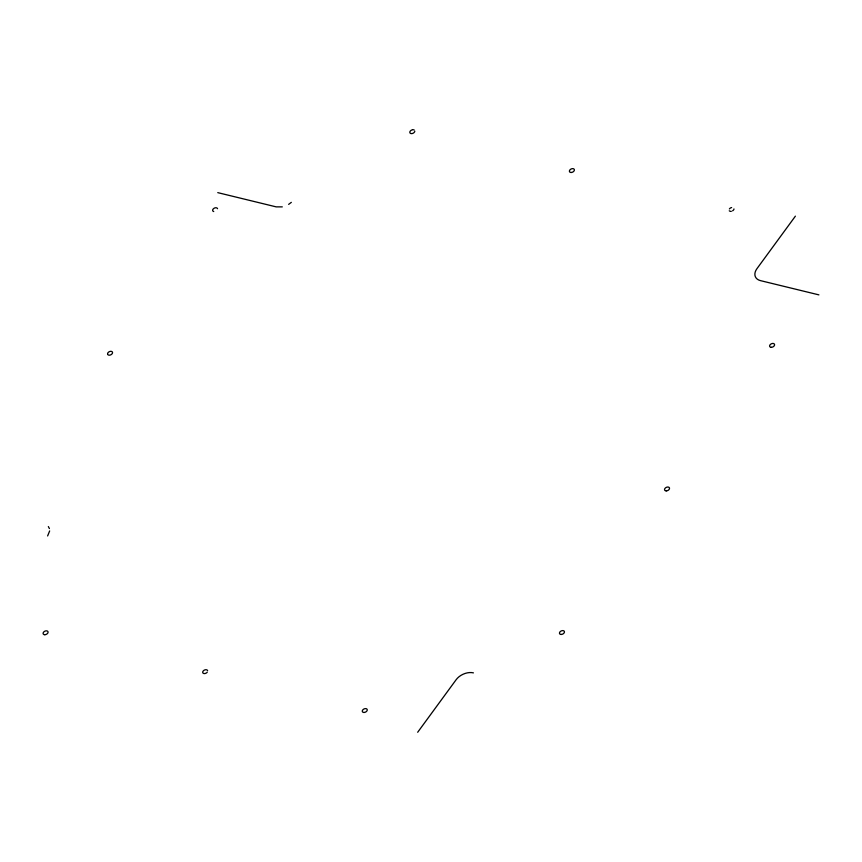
<?xml version="1.0" encoding="UTF-8"?>
<svg xmlns="http://www.w3.org/2000/svg" width="862" height="862" viewBox="0 0 862 862"><rect width="100%" height="100%" fill="white"/><g stroke="black" fill="none" stroke-linecap="round" stroke-linejoin="round"><path stroke-width="1.29" d="M49.651 530.927L47.615 535.959M417.682 732.269L456.138 679.719A13.189 8.739 -25.5 0 1 473.432 672.877M795.389 216.157L756.922 268.707A13.189 8.739 -25.5 0 0 760.489 280.635L818.9 294.869M288.63 204.369L291.334 202.365M282.305 206.88L276.163 206.869L217.763 192.635M730.696 211.384L731.332 211.319M730.103 211.309L729.252 210.802M48.347 526.563L49.414 528.578M207.268 672.155A2.64 1.746 -25.5 0 1 203.313 673.33A2.64 1.746 -25.5 0 1 204.057 670.27A2.64 1.746 -25.5 0 1 207.623 670.679M107.556 353.754A2.64 1.746 -25.5 0 1 111.23 351.34A2.64 1.746 -25.5 0 1 111.532 354.379A2.64 1.746 -25.5 0 1 107.599 354.217M414.805 131.175A2.64 1.746 -25.5 0 1 412.381 133.502A2.64 1.746 -25.5 0 1 409.827 132.489A2.64 1.746 -25.5 0 1 411.81 129.99M412.456 129.796A2.64 1.746 -25.5 0 1 414.18 129.99M213.744 211.556A2.64 1.746 -25.5 0 1 213.711 208.496A2.64 1.746 -25.5 0 1 217.558 208.712M733.971 208.938A2.64 1.746 -25.5 0 1 732.603 210.813M729.392 208.927A2.64 1.746 -25.5 0 1 731.622 207.559M771.307 347.321A2.64 1.746 -25.5 0 0 774.539 344.412A2.64 1.746 -25.5 0 0 770.434 344.401A2.64 1.746 -25.5 0 0 771.307 347.321M363.979 712.475A2.64 1.746 -25.5 0 0 367.212 709.566A2.64 1.746 -25.5 0 0 363.107 709.555A2.64 1.746 -25.5 0 0 363.979 712.475M666.24 490.898A2.64 1.746 -25.5 0 0 669.472 487.989A2.64 1.746 -25.5 0 0 665.367 487.978A2.64 1.746 -25.5 0 0 666.24 490.898M44.802 634.712A2.64 1.746 -25.5 0 0 48.035 631.803A2.64 1.746 -25.5 0 0 43.93 631.792A2.64 1.746 -25.5 0 0 44.802 634.712M571.107 172.497A2.64 1.746 -25.5 0 0 574.34 169.588A2.64 1.746 -25.5 0 0 570.235 169.577A2.64 1.746 -25.5 0 0 571.107 172.497M561.173 634.464A2.64 1.746 -25.5 0 0 564.405 631.555A2.64 1.746 -25.5 0 0 560.3 631.544A2.64 1.746 -25.5 0 0 561.173 634.464"/></g></svg>
